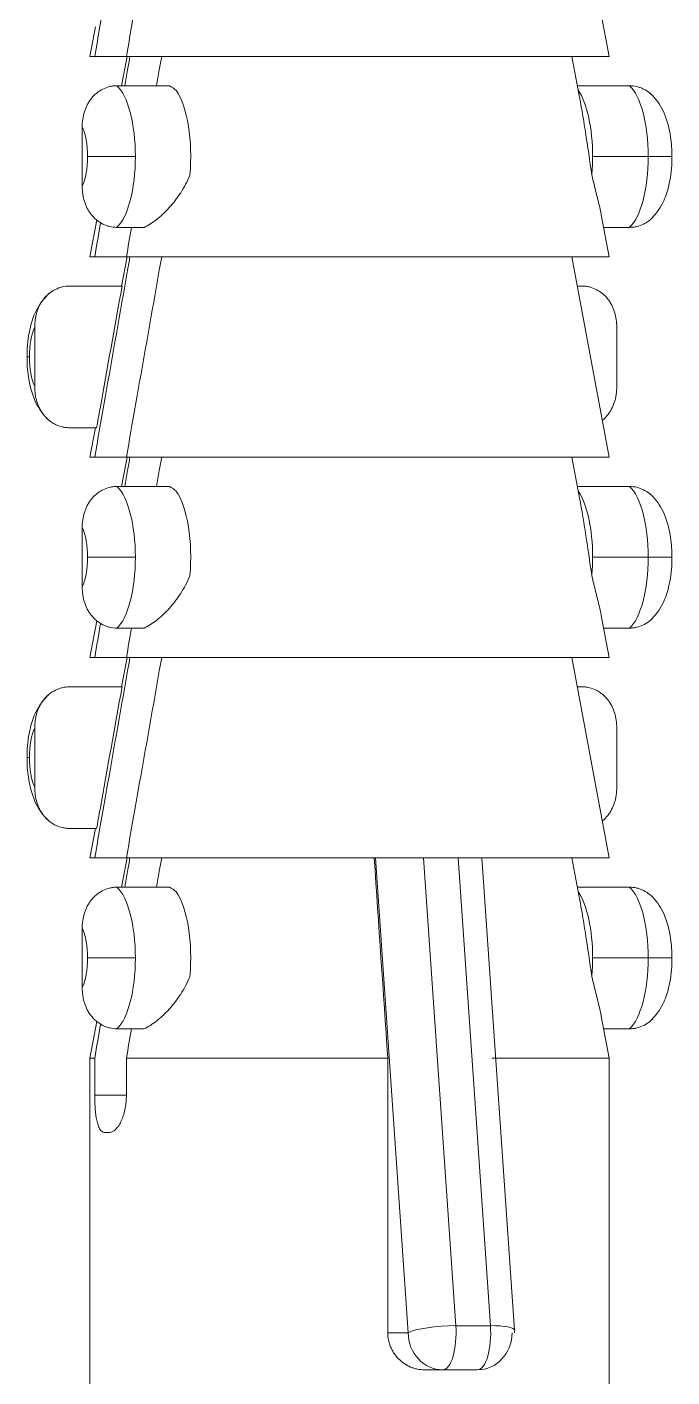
# Model space of a CAD drawing. Header units: millimetres. Extents: x 2433 to 4809, y -10272 to -6912.
# Drawn here: x 3373.3 to 3382, y -7175.94 to -7157.75 of the extents above; entities that cross this region are included whole.
import ezdxf

# ---------------------------------------------------------------- set-up
doc = ezdxf.new("R2010")
doc.units = ezdxf.units.MM

msp = doc.modelspace()

# ---------------------------------------------------------------- linework, layer by layer
at = {"linetype": 'Continuous', "lineweight": 18, "extrusion": (-1.22465e-16, -1, 0)}
for p, q in [((3381.147, -7158.142), (3380.647, -7155.442)), ((3374.22, -7157.746), (3374.147, -7158.142)), ((3374.211, -7158.142), (3374.147, -7158.142)), ((3374.211, -7158.142), (3374.638, -7158.142)), ((3374.647, -7158.142), (3374.574, -7158.538)), ((3381.147, -7158.142), (3374.638, -7158.142)), ((3380.753, -7158.717), (3380.647, -7158.142)), ((3374.51, -7158.538), (3375.221, -7158.538)), ((3381.425, -7158.538), (3380.72, -7158.538)), ((3374.042, -7159.892), (3374.042, -7159.092)), ((3381.147, -7160.842), (3381.042, -7160.276)), ((3374.239, -7160.347), (3374.147, -7160.842)), ((3374.51, -7160.446), (3374.877, -7160.446)), ((3381.425, -7160.446), (3381.074, -7160.446)), ((3374.211, -7160.842), (3374.147, -7160.842)), ((3374.211, -7160.842), (3374.638, -7160.842)), ((3374.647, -7160.842), (3374.574, -7161.238)), ((3381.147, -7160.842), (3374.638, -7160.842)), ((3381.147, -7163.542), (3380.647, -7160.842)), ((3373.869, -7161.238), (3374.58, -7161.238)), ((3380.784, -7161.238), (3380.72, -7161.238)), ((3373.402, -7161.792), (3373.402, -7162.592)), ((3381.251, -7161.792), (3381.251, -7162.592)), ((3373.869, -7163.146), (3374.237, -7163.146)), ((3374.22, -7163.146), (3374.147, -7163.542)), ((3374.211, -7163.542), (3374.147, -7163.542)), ((3374.211, -7163.542), (3374.638, -7163.542)), ((3374.647, -7163.542), (3374.574, -7163.938)), ((3381.147, -7163.542), (3374.638, -7163.542)), ((3380.753, -7164.117), (3380.647, -7163.542)), ((3374.51, -7163.938), (3375.221, -7163.938)), ((3381.425, -7163.938), (3380.72, -7163.938)), ((3374.042, -7165.292), (3374.042, -7164.492)), ((3374.239, -7165.747), (3374.147, -7166.242)), ((3381.147, -7166.242), (3381.042, -7165.676)), ((3374.51, -7165.846), (3374.877, -7165.846)), ((3381.425, -7165.846), (3381.074, -7165.846)), ((3374.211, -7166.242), (3374.147, -7166.242)), ((3374.211, -7166.242), (3374.638, -7166.242)), ((3374.647, -7166.242), (3374.574, -7166.638)), ((3381.147, -7166.242), (3374.638, -7166.242)), ((3381.147, -7168.942), (3380.647, -7166.242)), ((3373.869, -7166.638), (3374.58, -7166.638)), ((3380.784, -7166.638), (3380.72, -7166.638)), ((3373.402, -7167.192), (3373.402, -7167.992)), ((3381.251, -7167.192), (3381.251, -7167.992)), ((3373.869, -7168.546), (3374.237, -7168.546)), ((3374.22, -7168.546), (3374.147, -7168.942)), ((3374.211, -7168.942), (3374.147, -7168.942)), ((3374.211, -7168.942), (3374.638, -7168.942)), ((3374.647, -7168.942), (3374.574, -7169.338)), ((3381.147, -7168.942), (3374.638, -7168.942)), ((3379.872, -7175.308), (3379.433, -7168.942)), ((3380.753, -7169.517), (3380.647, -7168.942)), ((3374.51, -7169.338), (3375.221, -7169.338)), ((3381.425, -7169.338), (3380.72, -7169.338)), ((3374.042, -7170.692), (3374.042, -7169.892)), ((3374.239, -7171.147), (3374.147, -7171.642)), ((3374.51, -7171.246), (3374.877, -7171.246)), ((3381.147, -7171.642), (3381.042, -7171.076)), ((3381.425, -7171.246), (3381.074, -7171.246)), ((3374.211, -7171.642), (3374.147, -7171.642)), ((3374.147, -7171.642), (3374.147, -7177.642)), ((3374.211, -7171.642), (3374.211, -7172.142)), ((3374.638, -7171.642), (3378.163, -7171.642)), ((3374.638, -7171.642), (3374.638, -7172.142)), ((3378.163, -7175.342), (3378.163, -7171.642)), ((3379.565, -7171.642), (3381.147, -7171.642)), ((3381.147, -7177.642), (3381.147, -7171.642)), ((3374.413, -7172.642), (3374.342, -7172.642)), ((3378.906, -7175.842), (3378.656, -7175.842)), ((3378.906, -7175.842), (3379.373, -7175.842))]:
    msp.add_line(p, q, dxfattribs=at)
at = {"linetype": 'Continuous', "lineweight": 13, "extrusion": (-1.22465e-16, -1, 0)}
for p, q in [((3374.759, -7159.492), (3374.114, -7159.492)), ((3381.674, -7159.492), (3380.926, -7159.492)), ((3381.674, -7159.492), (3381.996, -7159.492)), ((3373.298, -7162.192), (3373.33, -7162.192)), ((3374.759, -7164.892), (3374.114, -7164.892)), ((3381.674, -7164.892), (3380.926, -7164.892)), ((3381.674, -7164.892), (3381.996, -7164.892)), ((3373.298, -7167.592), (3373.33, -7167.592)), ((3378.439, -7175.342), (3377.997, -7168.942)), ((3378.645, -7168.942), (3379.081, -7175.247)), ((3379.548, -7175.247), (3379.113, -7168.942)), ((3374.759, -7170.292), (3374.114, -7170.292)), ((3381.674, -7170.292), (3380.926, -7170.292)), ((3381.674, -7170.292), (3381.996, -7170.292)), ((3374.211, -7172.142), (3374.638, -7172.142)), ((3379.081, -7175.247), (3379.548, -7175.247)), ((3378.163, -7175.342), (3378.439, -7175.342))]:
    msp.add_line(p, q, dxfattribs=at)
at = {"linetype": 'Continuous', "lineweight": 18}
msp.add_arc((3379.373, -7175.342), 0.5, 0, 3.95, dxfattribs=at)
at = {"linetype": 'Continuous', "lineweight": 13}
for centre, major_axis, ratio, start_param, end_param in [((3374.403, -7159.492), (0, 1), 0.355976, 4.712389, 5.978493), ((3381.318, -7159.492), (0, -1), 0.355976, 1.570796, 2.8369), ((3373.936, -7159.492), (0, -0.5), 0.355976, 1.570796, 2.498092), ((3373.936, -7159.492), (0, -0.5), 0.355976, 0.643501, 1.570796), ((3374.403, -7159.492), (0, 1), 0.355976, 3.446285, 4.712389), ((3381.318, -7159.492), (0, -1), 0.355976, 0.304693, 1.570796), ((3373.508, -7162.192), (0, -0.5), 0.355976, 3.785094, 4.712389), ((3373.508, -7162.192), (0, -0.5), 0.355976, 4.712389, 5.639684), ((3374.403, -7164.892), (0, 1), 0.355976, 4.712389, 5.978493), ((3381.318, -7164.892), (0, -1), 0.355976, 1.570796, 2.8369), ((3373.936, -7164.892), (0, -0.5), 0.355976, 1.570796, 2.498092), ((3373.936, -7164.892), (0, -0.5), 0.355976, 0.643501, 1.570796), ((3374.403, -7164.892), (0, 1), 0.355976, 3.446285, 4.712389), ((3381.318, -7164.892), (0, -1), 0.355976, 0.304693, 1.570796), ((3373.508, -7167.592), (0, -0.5), 0.355976, 3.785094, 4.712389), ((3373.508, -7167.592), (0, -0.5), 0.355976, 4.712389, 5.639684), ((3374.403, -7170.292), (0, 1), 0.355976, 4.712389, 5.978493), ((3381.318, -7170.292), (0, -1), 0.355976, 1.570796, 2.8369), ((3373.936, -7170.292), (0, -0.5), 0.355976, 1.570796, 2.498092), ((3373.936, -7170.292), (0, -0.5), 0.355976, 0.643501, 1.570796), ((3374.403, -7170.292), (0, 1), 0.355976, 3.446285, 4.712389), ((3381.318, -7170.292), (0, -1), 0.355976, 0.304693, 1.570796), ((3378.906, -7175.342), (0.499, 0.034), 0.177949, 1.200653, 2.771449), ((3378.906, -7175.342), (0, 0.5), 0.355976, 3.141593, 4.903982), ((3379.373, -7175.342), (0, -0.5), 0.355976, 0, 1.762389), ((3379.373, -7175.342), (0.499, 0.034), 0.177949, 0.000027, 1.200653), ((3378.906, -7175.342), (0, -0.5), 0.934495, 4.712389, 6.283185)]:
    msp.add_ellipse(centre, major_axis=major_axis, ratio=ratio, start_param=start_param, end_param=end_param, dxfattribs=at)
at = {"linetype": 'Continuous', "lineweight": 18}
for centre, major_axis, ratio, start_param, end_param in [((3375.15, -7159.492), (0, 1), 0.355976, 4.457766, 5.814651), ((3380.57, -7159.492), (0, 1), 0.355976, 4.712389, 5.814651), ((3380.57, -7159.492), (0, 1), 0.355976, 4.457766, 4.712389), ((3375.15, -7164.892), (0, 1), 0.355976, 4.457766, 5.814651), ((3380.57, -7164.892), (0, 1), 0.355976, 4.712389, 5.814651), ((3380.57, -7164.892), (0, 1), 0.355976, 4.457766, 4.712389), ((3375.15, -7170.292), (0, 1), 0.355976, 4.457766, 5.814651), ((3380.57, -7170.292), (0, 1), 0.355976, 4.712389, 5.814651), ((3380.57, -7170.292), (0, 1), 0.355976, 4.457766, 4.712389), ((3379.373, -7175.342), (0, -0.5), 0.934495, 0, 1.570796)]:
    msp.add_ellipse(centre, major_axis=major_axis, ratio=ratio, start_param=start_param, end_param=end_param, dxfattribs=at)
for points, knots in [([(3374.686, -7155.442), (3374.676, -7155.503), (3374.665, -7155.564), (3374.553, -7156.196), (3374.453, -7156.768), (3374.305, -7157.607), (3374.258, -7157.875), (3374.211, -7158.142)], [0, 0, 0, 0, 0.067447, 0.067447, 0.702741, 0.702741, 1, 1, 1, 1]), ([(3375.114, -7155.442), (3375.103, -7155.503), (3375.092, -7155.564), (3374.981, -7156.196), (3374.88, -7156.768), (3374.732, -7157.607), (3374.685, -7157.875), (3374.638, -7158.142)], [0, 0, 0, 0, 0.067447, 0.067447, 0.702741, 0.702741, 1, 1, 1, 1]), ([(3374.686, -7158.142), (3374.676, -7158.203), (3374.665, -7158.264), (3374.642, -7158.396), (3374.629, -7158.467), (3374.617, -7158.538)], [0, 0, 0, 0, 0.459752, 0.459752, 1, 1, 1, 1]), ([(3375.114, -7158.142), (3375.103, -7158.203), (3375.092, -7158.264), (3375.069, -7158.396), (3375.056, -7158.467), (3375.044, -7158.538)], [0, 0, 0, 0, 0.459752, 0.459752, 1, 1, 1, 1]), ([(3374.042, -7159.092), (3374.042, -7159.023), (3374.051, -7158.954), (3374.077, -7158.872), (3374.083, -7158.856), (3374.096, -7158.824), (3374.11, -7158.793), (3374.127, -7158.764), (3374.141, -7158.742), (3374.146, -7158.735), (3374.156, -7158.722), (3374.161, -7158.715), (3374.188, -7158.682), (3374.212, -7158.658), (3374.25, -7158.627), (3374.264, -7158.617), (3374.285, -7158.603), (3374.292, -7158.599), (3374.306, -7158.591), (3374.313, -7158.587), (3374.35, -7158.569), (3374.381, -7158.558), (3374.428, -7158.546), (3374.444, -7158.543), (3374.477, -7158.539), (3374.493, -7158.538), (3374.51, -7158.538)], [0, 0, 0, 0, 0.25, 0.25, 0.3125, 0.3125, 0.375, 0.4375, 0.4375, 0.46875, 0.46875, 0.5, 0.5, 0.625, 0.625, 0.6875, 0.6875, 0.71875, 0.71875, 0.75, 0.75, 0.875, 0.875, 0.9375, 0.9375, 1, 1, 1, 1]), ([(3381.425, -7158.538), (3381.458, -7158.538), (3381.49, -7158.542), (3381.537, -7158.553), (3381.553, -7158.558), (3381.584, -7158.569), (3381.599, -7158.576), (3381.643, -7158.598), (3381.67, -7158.615), (3381.699, -7158.639), (3381.702, -7158.641), (3381.705, -7158.644)], [0, 0, 0, 0, 0.321117, 0.321117, 0.481676, 0.481676, 0.642235, 0.642235, 0.963352, 0.963352, 1, 1, 1, 1]), ([(3381.996, -7159.492), (3381.996, -7159.401), (3381.981, -7159.195), (3381.91, -7158.914), (3381.794, -7158.726), (3381.711, -7158.648), (3381.696, -7158.635)], [0, 0, 0, 0, 0.265683, 0.628412, 0.938194, 1, 1, 1, 1]), ([(3380.753, -7158.714), (3380.763, -7158.769), (3380.773, -7158.824), (3380.799, -7158.974), (3380.814, -7159.069), (3380.86, -7159.355), (3380.888, -7159.549), (3380.915, -7159.744)], [0, 0, 0, 0, 0.164651, 0.164651, 0.4431, 0.4431, 1, 1, 1, 1]), ([(3381.696, -7160.35), (3381.77, -7160.279), (3381.876, -7160.139), (3381.964, -7159.876), (3381.993, -7159.656), (3381.996, -7159.518), (3381.996, -7159.492)], [0, 0, 0, 0, 0.327084, 0.583022, 0.924325, 1, 1, 1, 1]), ([(3375.495, -7159.744), (3375.477, -7159.786), (3375.458, -7159.827), (3375.416, -7159.905), (3375.394, -7159.943), (3375.358, -7159.998), (3375.346, -7160.015), (3375.321, -7160.051), (3375.309, -7160.068), (3375.27, -7160.119), (3375.243, -7160.15), (3375.189, -7160.211), (3375.161, -7160.239), (3375.119, -7160.278), (3375.105, -7160.291), (3375.076, -7160.316), (3375.061, -7160.328), (3375.019, -7160.362), (3374.99, -7160.382), (3374.933, -7160.418), (3374.905, -7160.433), (3374.877, -7160.446)], [0, 0, 0, 0, 0.125, 0.125, 0.25, 0.25, 0.3125, 0.3125, 0.375, 0.375, 0.5, 0.5, 0.625, 0.625, 0.6875, 0.6875, 0.75, 0.75, 0.875, 0.875, 1, 1, 1, 1]), ([(3380.915, -7159.744), (3380.925, -7159.786), (3380.935, -7159.827), (3380.954, -7159.905), (3380.963, -7159.943), (3380.977, -7159.998), (3380.982, -7160.015), (3380.99, -7160.051), (3380.995, -7160.068), (3381.007, -7160.119), (3381.015, -7160.15), (3381.029, -7160.211), (3381.035, -7160.239), (3381.041, -7160.271), (3381.042, -7160.277), (3381.043, -7160.282)], [0, 0, 0, 0, 0.191612, 0.191612, 0.383225, 0.383225, 0.479031, 0.479031, 0.574837, 0.574837, 0.766449, 0.766449, 0.958061, 0.958061, 1, 1, 1, 1]), ([(3374.51, -7160.446), (3374.477, -7160.446), (3374.445, -7160.443), (3374.397, -7160.431), (3374.382, -7160.427), (3374.351, -7160.415), (3374.336, -7160.409), (3374.292, -7160.387), (3374.264, -7160.369), (3374.232, -7160.343), (3374.225, -7160.338), (3374.213, -7160.326), (3374.195, -7160.309), (3374.167, -7160.278), (3374.147, -7160.251), (3374.128, -7160.222), (3374.119, -7160.207), (3374.095, -7160.162), (3374.082, -7160.13), (3374.067, -7160.081), (3374.062, -7160.064), (3374.055, -7160.03), (3374.052, -7160.013), (3374.045, -7159.962), (3374.042, -7159.927), (3374.042, -7159.892)], [0, 0, 0, 0, 0.125, 0.125, 0.1875, 0.1875, 0.25, 0.25, 0.375, 0.375, 0.40625, 0.40625, 0.4375, 0.5, 0.5625, 0.5625, 0.625, 0.625, 0.75, 0.75, 0.8125, 0.8125, 0.875, 0.875, 1, 1, 1, 1]), ([(3381.736, -7160.312), (3381.723, -7160.325), (3381.711, -7160.337), (3381.684, -7160.358), (3381.671, -7160.368), (3381.65, -7160.381), (3381.643, -7160.386), (3381.628, -7160.394), (3381.621, -7160.398), (3381.584, -7160.416), (3381.554, -7160.427), (3381.506, -7160.439), (3381.49, -7160.442), (3381.458, -7160.445), (3381.441, -7160.446), (3381.425, -7160.446)], [0, 0, 0, 0, 0.148816, 0.148816, 0.29068, 0.29068, 0.361612, 0.361612, 0.432544, 0.432544, 0.716272, 0.716272, 0.858136, 0.858136, 1, 1, 1, 1]), ([(3374.686, -7160.842), (3374.676, -7160.903), (3374.665, -7160.964), (3374.553, -7161.596), (3374.453, -7162.168), (3374.305, -7163.007), (3374.258, -7163.275), (3374.211, -7163.542)], [0, 0, 0, 0, 0.067447, 0.067447, 0.702741, 0.702741, 1, 1, 1, 1]), ([(3375.114, -7160.842), (3375.103, -7160.903), (3375.092, -7160.964), (3374.981, -7161.596), (3374.88, -7162.168), (3374.732, -7163.007), (3374.685, -7163.275), (3374.638, -7163.542)], [0, 0, 0, 0, 0.067447, 0.067447, 0.702741, 0.702741, 1, 1, 1, 1]), ([(3373.869, -7161.238), (3373.836, -7161.238), (3373.804, -7161.242), (3373.757, -7161.253), (3373.741, -7161.258), (3373.71, -7161.269), (3373.695, -7161.276), (3373.651, -7161.298), (3373.623, -7161.315), (3373.591, -7161.342), (3373.584, -7161.347), (3373.572, -7161.358), (3373.554, -7161.376), (3373.526, -7161.407), (3373.506, -7161.434), (3373.487, -7161.463), (3373.478, -7161.477), (3373.455, -7161.523), (3373.442, -7161.554), (3373.426, -7161.604), (3373.422, -7161.621), (3373.414, -7161.655), (3373.411, -7161.672), (3373.404, -7161.723), (3373.402, -7161.758), (3373.402, -7161.792)], [0, 0, 0, 0, 0.125, 0.125, 0.1875, 0.1875, 0.25, 0.25, 0.375, 0.375, 0.40625, 0.40625, 0.4375, 0.5, 0.5625, 0.5625, 0.625, 0.625, 0.75, 0.75, 0.8125, 0.8125, 0.875, 0.875, 1, 1, 1, 1]), ([(3374.58, -7161.238), (3374.481, -7161.789), (3374.381, -7162.341), (3374.267, -7162.977), (3374.252, -7163.061), (3374.237, -7163.146)], [0, 0, 0, 0, 0.866606, 0.866606, 1, 1, 1, 1]), ([(3381.251, -7161.792), (3381.251, -7161.723), (3381.243, -7161.654), (3381.217, -7161.572), (3381.211, -7161.556), (3381.198, -7161.524), (3381.183, -7161.493), (3381.166, -7161.464), (3381.152, -7161.442), (3381.148, -7161.435), (3381.138, -7161.422), (3381.132, -7161.415), (3381.106, -7161.382), (3381.082, -7161.358), (3381.044, -7161.327), (3381.03, -7161.317), (3381.009, -7161.303), (3381.002, -7161.299), (3380.988, -7161.291), (3380.98, -7161.287), (3380.944, -7161.269), (3380.913, -7161.258), (3380.866, -7161.246), (3380.849, -7161.243), (3380.817, -7161.239), (3380.801, -7161.238), (3380.784, -7161.238)], [0, 0, 0, 0, 0.25, 0.25, 0.3125, 0.3125, 0.375, 0.4375, 0.4375, 0.46875, 0.46875, 0.5, 0.5, 0.625, 0.625, 0.6875, 0.6875, 0.71875, 0.71875, 0.75, 0.75, 0.875, 0.875, 0.9375, 0.9375, 1, 1, 1, 1]), ([(3373.598, -7161.335), (3373.524, -7161.406), (3373.417, -7161.546), (3373.33, -7161.809), (3373.3, -7162.029), (3373.298, -7162.167), (3373.298, -7162.192)], [0, 0, 0, 0, 0.327084, 0.583022, 0.924325, 1, 1, 1, 1]), ([(3373.298, -7162.192), (3373.297, -7162.283), (3373.313, -7162.49), (3373.384, -7162.771), (3373.5, -7162.959), (3373.583, -7163.037), (3373.598, -7163.05)], [0, 0, 0, 0, 0.265683, 0.628412, 0.938194, 1, 1, 1, 1]), ([(3373.402, -7162.592), (3373.402, -7162.662), (3373.41, -7162.73), (3373.436, -7162.813), (3373.442, -7162.829), (3373.455, -7162.861), (3373.47, -7162.892), (3373.487, -7162.921), (3373.501, -7162.943), (3373.505, -7162.95), (3373.515, -7162.963), (3373.521, -7162.97), (3373.547, -7163.003), (3373.571, -7163.027), (3373.609, -7163.058), (3373.623, -7163.068), (3373.644, -7163.081), (3373.651, -7163.086), (3373.665, -7163.094), (3373.673, -7163.098), (3373.709, -7163.116), (3373.74, -7163.127), (3373.787, -7163.139), (3373.804, -7163.142), (3373.836, -7163.145), (3373.852, -7163.146), (3373.869, -7163.146)], [0, 0, 0, 0, 0.25, 0.25, 0.3125, 0.3125, 0.375, 0.4375, 0.4375, 0.46875, 0.46875, 0.5, 0.5, 0.625, 0.625, 0.6875, 0.6875, 0.71875, 0.71875, 0.75, 0.75, 0.875, 0.875, 0.9375, 0.9375, 1, 1, 1, 1]), ([(3381.056, -7163.048), (3381.062, -7163.043), (3381.069, -7163.037), (3381.081, -7163.026), (3381.099, -7163.009), (3381.127, -7162.978), (3381.147, -7162.951), (3381.166, -7162.922), (3381.174, -7162.907), (3381.198, -7162.862), (3381.211, -7162.83), (3381.227, -7162.781), (3381.231, -7162.764), (3381.239, -7162.73), (3381.242, -7162.713), (3381.249, -7162.662), (3381.251, -7162.627), (3381.251, -7162.592)], [0, 0, 0, 0, 0.048883, 0.048883, 0.098942, 0.199059, 0.299177, 0.299177, 0.399294, 0.399294, 0.59953, 0.59953, 0.699647, 0.699647, 0.799765, 0.799765, 1, 1, 1, 1]), ([(3374.686, -7163.542), (3374.676, -7163.603), (3374.665, -7163.664), (3374.642, -7163.796), (3374.629, -7163.867), (3374.617, -7163.938)], [0, 0, 0, 0, 0.459752, 0.459752, 1, 1, 1, 1]), ([(3375.114, -7163.542), (3375.103, -7163.603), (3375.092, -7163.664), (3375.069, -7163.796), (3375.056, -7163.867), (3375.044, -7163.938)], [0, 0, 0, 0, 0.459752, 0.459752, 1, 1, 1, 1]), ([(3374.042, -7164.492), (3374.042, -7164.423), (3374.051, -7164.354), (3374.077, -7164.272), (3374.083, -7164.256), (3374.096, -7164.224), (3374.11, -7164.193), (3374.127, -7164.164), (3374.141, -7164.142), (3374.146, -7164.135), (3374.156, -7164.122), (3374.161, -7164.115), (3374.188, -7164.082), (3374.212, -7164.058), (3374.25, -7164.027), (3374.264, -7164.017), (3374.285, -7164.003), (3374.292, -7163.999), (3374.306, -7163.991), (3374.313, -7163.987), (3374.35, -7163.969), (3374.381, -7163.958), (3374.428, -7163.946), (3374.444, -7163.943), (3374.477, -7163.939), (3374.493, -7163.938), (3374.51, -7163.938)], [0, 0, 0, 0, 0.25, 0.25, 0.3125, 0.3125, 0.375, 0.4375, 0.4375, 0.46875, 0.46875, 0.5, 0.5, 0.625, 0.625, 0.6875, 0.6875, 0.71875, 0.71875, 0.75, 0.75, 0.875, 0.875, 0.9375, 0.9375, 1, 1, 1, 1]), ([(3381.425, -7163.938), (3381.458, -7163.938), (3381.49, -7163.942), (3381.537, -7163.953), (3381.553, -7163.958), (3381.584, -7163.969), (3381.599, -7163.976), (3381.643, -7163.998), (3381.67, -7164.015), (3381.699, -7164.039), (3381.702, -7164.041), (3381.705, -7164.044)], [0, 0, 0, 0, 0.321117, 0.321117, 0.481676, 0.481676, 0.642235, 0.642235, 0.963352, 0.963352, 1, 1, 1, 1]), ([(3380.753, -7164.114), (3380.763, -7164.169), (3380.773, -7164.224), (3380.799, -7164.374), (3380.814, -7164.469), (3380.86, -7164.755), (3380.888, -7164.949), (3380.915, -7165.144)], [0, 0, 0, 0, 0.164651, 0.164651, 0.4431, 0.4431, 1, 1, 1, 1]), ([(3381.996, -7164.892), (3381.996, -7164.801), (3381.981, -7164.595), (3381.91, -7164.314), (3381.794, -7164.126), (3381.711, -7164.048), (3381.696, -7164.035)], [0, 0, 0, 0, 0.265683, 0.628412, 0.938194, 1, 1, 1, 1]), ([(3381.696, -7165.75), (3381.77, -7165.679), (3381.876, -7165.539), (3381.964, -7165.276), (3381.993, -7165.056), (3381.996, -7164.918), (3381.996, -7164.892)], [0, 0, 0, 0, 0.327084, 0.583022, 0.924325, 1, 1, 1, 1]), ([(3375.495, -7165.144), (3375.477, -7165.186), (3375.458, -7165.227), (3375.416, -7165.305), (3375.394, -7165.343), (3375.358, -7165.398), (3375.346, -7165.415), (3375.321, -7165.451), (3375.309, -7165.468), (3375.27, -7165.519), (3375.243, -7165.55), (3375.189, -7165.611), (3375.161, -7165.639), (3375.119, -7165.678), (3375.105, -7165.691), (3375.076, -7165.716), (3375.061, -7165.728), (3375.019, -7165.762), (3374.99, -7165.782), (3374.933, -7165.818), (3374.905, -7165.833), (3374.877, -7165.846)], [0, 0, 0, 0, 0.125, 0.125, 0.25, 0.25, 0.3125, 0.3125, 0.375, 0.375, 0.5, 0.5, 0.625, 0.625, 0.6875, 0.6875, 0.75, 0.75, 0.875, 0.875, 1, 1, 1, 1]), ([(3380.915, -7165.144), (3380.925, -7165.186), (3380.935, -7165.227), (3380.954, -7165.305), (3380.963, -7165.343), (3380.977, -7165.398), (3380.982, -7165.415), (3380.99, -7165.451), (3380.995, -7165.468), (3381.007, -7165.519), (3381.015, -7165.55), (3381.029, -7165.611), (3381.035, -7165.639), (3381.041, -7165.671), (3381.042, -7165.677), (3381.043, -7165.682)], [0, 0, 0, 0, 0.191612, 0.191612, 0.383225, 0.383225, 0.479031, 0.479031, 0.574837, 0.574837, 0.766449, 0.766449, 0.958061, 0.958061, 1, 1, 1, 1]), ([(3374.51, -7165.846), (3374.477, -7165.846), (3374.445, -7165.843), (3374.397, -7165.831), (3374.382, -7165.827), (3374.351, -7165.815), (3374.336, -7165.809), (3374.292, -7165.787), (3374.264, -7165.769), (3374.232, -7165.743), (3374.225, -7165.738), (3374.213, -7165.726), (3374.195, -7165.709), (3374.167, -7165.678), (3374.147, -7165.651), (3374.128, -7165.622), (3374.119, -7165.607), (3374.095, -7165.562), (3374.082, -7165.53), (3374.067, -7165.481), (3374.062, -7165.464), (3374.055, -7165.43), (3374.052, -7165.413), (3374.045, -7165.362), (3374.042, -7165.327), (3374.042, -7165.292)], [0, 0, 0, 0, 0.125, 0.125, 0.1875, 0.1875, 0.25, 0.25, 0.375, 0.375, 0.40625, 0.40625, 0.4375, 0.5, 0.5625, 0.5625, 0.625, 0.625, 0.75, 0.75, 0.8125, 0.8125, 0.875, 0.875, 1, 1, 1, 1]), ([(3381.736, -7165.712), (3381.723, -7165.725), (3381.711, -7165.737), (3381.684, -7165.758), (3381.671, -7165.768), (3381.65, -7165.781), (3381.643, -7165.786), (3381.628, -7165.794), (3381.621, -7165.798), (3381.584, -7165.816), (3381.554, -7165.827), (3381.506, -7165.839), (3381.49, -7165.842), (3381.458, -7165.845), (3381.441, -7165.846), (3381.425, -7165.846)], [0, 0, 0, 0, 0.148816, 0.148816, 0.29068, 0.29068, 0.361612, 0.361612, 0.432544, 0.432544, 0.716272, 0.716272, 0.858136, 0.858136, 1, 1, 1, 1]), ([(3374.686, -7166.242), (3374.676, -7166.303), (3374.665, -7166.364), (3374.553, -7166.996), (3374.453, -7167.568), (3374.305, -7168.407), (3374.258, -7168.675), (3374.211, -7168.942)], [0, 0, 0, 0, 0.067447, 0.067447, 0.702741, 0.702741, 1, 1, 1, 1]), ([(3375.114, -7166.242), (3375.103, -7166.303), (3375.092, -7166.364), (3374.981, -7166.996), (3374.88, -7167.568), (3374.732, -7168.407), (3374.685, -7168.675), (3374.638, -7168.942)], [0, 0, 0, 0, 0.067447, 0.067447, 0.702741, 0.702741, 1, 1, 1, 1]), ([(3373.869, -7166.638), (3373.836, -7166.638), (3373.804, -7166.642), (3373.757, -7166.653), (3373.741, -7166.658), (3373.71, -7166.669), (3373.695, -7166.676), (3373.651, -7166.698), (3373.623, -7166.715), (3373.591, -7166.742), (3373.584, -7166.747), (3373.572, -7166.758), (3373.554, -7166.776), (3373.526, -7166.807), (3373.506, -7166.834), (3373.487, -7166.863), (3373.478, -7166.877), (3373.455, -7166.923), (3373.442, -7166.954), (3373.426, -7167.004), (3373.422, -7167.021), (3373.414, -7167.055), (3373.411, -7167.072), (3373.404, -7167.123), (3373.402, -7167.158), (3373.402, -7167.192)], [0, 0, 0, 0, 0.125, 0.125, 0.1875, 0.1875, 0.25, 0.25, 0.375, 0.375, 0.40625, 0.40625, 0.4375, 0.5, 0.5625, 0.5625, 0.625, 0.625, 0.75, 0.75, 0.8125, 0.8125, 0.875, 0.875, 1, 1, 1, 1]), ([(3374.58, -7166.638), (3374.481, -7167.189), (3374.381, -7167.741), (3374.267, -7168.377), (3374.252, -7168.461), (3374.237, -7168.546)], [0, 0, 0, 0, 0.866606, 0.866606, 1, 1, 1, 1]), ([(3381.251, -7167.192), (3381.251, -7167.123), (3381.243, -7167.054), (3381.217, -7166.972), (3381.211, -7166.956), (3381.198, -7166.924), (3381.183, -7166.893), (3381.166, -7166.864), (3381.152, -7166.842), (3381.148, -7166.835), (3381.138, -7166.822), (3381.132, -7166.815), (3381.106, -7166.782), (3381.082, -7166.758), (3381.044, -7166.727), (3381.03, -7166.717), (3381.009, -7166.703), (3381.002, -7166.699), (3380.988, -7166.691), (3380.98, -7166.687), (3380.944, -7166.669), (3380.913, -7166.658), (3380.866, -7166.646), (3380.849, -7166.643), (3380.817, -7166.639), (3380.801, -7166.638), (3380.784, -7166.638)], [0, 0, 0, 0, 0.25, 0.25, 0.3125, 0.3125, 0.375, 0.4375, 0.4375, 0.46875, 0.46875, 0.5, 0.5, 0.625, 0.625, 0.6875, 0.6875, 0.71875, 0.71875, 0.75, 0.75, 0.875, 0.875, 0.9375, 0.9375, 1, 1, 1, 1]), ([(3373.598, -7166.735), (3373.524, -7166.806), (3373.417, -7166.946), (3373.33, -7167.209), (3373.3, -7167.429), (3373.298, -7167.567), (3373.298, -7167.592)], [0, 0, 0, 0, 0.327084, 0.583022, 0.924325, 1, 1, 1, 1]), ([(3373.298, -7167.592), (3373.297, -7167.683), (3373.313, -7167.89), (3373.384, -7168.171), (3373.5, -7168.359), (3373.583, -7168.437), (3373.598, -7168.45)], [0, 0, 0, 0, 0.265683, 0.628412, 0.938194, 1, 1, 1, 1]), ([(3373.402, -7167.992), (3373.402, -7168.062), (3373.41, -7168.13), (3373.436, -7168.213), (3373.442, -7168.229), (3373.455, -7168.261), (3373.47, -7168.292), (3373.487, -7168.321), (3373.501, -7168.343), (3373.505, -7168.35), (3373.515, -7168.363), (3373.521, -7168.37), (3373.547, -7168.403), (3373.571, -7168.427), (3373.609, -7168.458), (3373.623, -7168.468), (3373.644, -7168.481), (3373.651, -7168.486), (3373.665, -7168.494), (3373.673, -7168.498), (3373.709, -7168.516), (3373.74, -7168.527), (3373.787, -7168.539), (3373.804, -7168.542), (3373.836, -7168.545), (3373.852, -7168.546), (3373.869, -7168.546)], [0, 0, 0, 0, 0.25, 0.25, 0.3125, 0.3125, 0.375, 0.4375, 0.4375, 0.46875, 0.46875, 0.5, 0.5, 0.625, 0.625, 0.6875, 0.6875, 0.71875, 0.71875, 0.75, 0.75, 0.875, 0.875, 0.9375, 0.9375, 1, 1, 1, 1]), ([(3381.056, -7168.448), (3381.062, -7168.443), (3381.069, -7168.437), (3381.081, -7168.426), (3381.099, -7168.409), (3381.127, -7168.378), (3381.147, -7168.351), (3381.166, -7168.322), (3381.174, -7168.307), (3381.198, -7168.262), (3381.211, -7168.23), (3381.227, -7168.181), (3381.231, -7168.164), (3381.239, -7168.13), (3381.242, -7168.113), (3381.249, -7168.062), (3381.251, -7168.027), (3381.251, -7167.992)], [0, 0, 0, 0, 0.048883, 0.048883, 0.098942, 0.199059, 0.299177, 0.299177, 0.399294, 0.399294, 0.59953, 0.59953, 0.699647, 0.699647, 0.799765, 0.799765, 1, 1, 1, 1]), ([(3374.686, -7168.942), (3374.676, -7169.003), (3374.665, -7169.064), (3374.642, -7169.196), (3374.629, -7169.267), (3374.617, -7169.338)], [0, 0, 0, 0, 0.459752, 0.459752, 1, 1, 1, 1]), ([(3375.114, -7168.942), (3375.103, -7169.003), (3375.092, -7169.064), (3375.069, -7169.196), (3375.056, -7169.267), (3375.044, -7169.338)], [0, 0, 0, 0, 0.459752, 0.459752, 1, 1, 1, 1]), ([(3374.042, -7169.892), (3374.042, -7169.823), (3374.051, -7169.754), (3374.077, -7169.672), (3374.083, -7169.656), (3374.096, -7169.624), (3374.11, -7169.593), (3374.127, -7169.564), (3374.141, -7169.542), (3374.146, -7169.535), (3374.156, -7169.522), (3374.161, -7169.515), (3374.188, -7169.482), (3374.212, -7169.458), (3374.25, -7169.427), (3374.264, -7169.417), (3374.285, -7169.403), (3374.292, -7169.399), (3374.306, -7169.391), (3374.313, -7169.387), (3374.35, -7169.369), (3374.381, -7169.358), (3374.428, -7169.346), (3374.444, -7169.343), (3374.477, -7169.339), (3374.493, -7169.338), (3374.51, -7169.338)], [0, 0, 0, 0, 0.25, 0.25, 0.3125, 0.3125, 0.375, 0.4375, 0.4375, 0.46875, 0.46875, 0.5, 0.5, 0.625, 0.625, 0.6875, 0.6875, 0.71875, 0.71875, 0.75, 0.75, 0.875, 0.875, 0.9375, 0.9375, 1, 1, 1, 1]), ([(3381.425, -7169.338), (3381.458, -7169.338), (3381.49, -7169.342), (3381.537, -7169.353), (3381.553, -7169.358), (3381.584, -7169.369), (3381.599, -7169.376), (3381.643, -7169.398), (3381.67, -7169.415), (3381.699, -7169.439), (3381.702, -7169.441), (3381.705, -7169.444)], [0, 0, 0, 0, 0.321117, 0.321117, 0.481676, 0.481676, 0.642235, 0.642235, 0.963352, 0.963352, 1, 1, 1, 1]), ([(3380.753, -7169.514), (3380.763, -7169.569), (3380.773, -7169.624), (3380.799, -7169.774), (3380.814, -7169.869), (3380.86, -7170.155), (3380.888, -7170.349), (3380.915, -7170.544)], [0, 0, 0, 0, 0.164651, 0.164651, 0.4431, 0.4431, 1, 1, 1, 1]), ([(3381.996, -7170.292), (3381.996, -7170.201), (3381.981, -7169.995), (3381.91, -7169.714), (3381.794, -7169.526), (3381.711, -7169.448), (3381.696, -7169.435)], [0, 0, 0, 0, 0.265683, 0.628412, 0.938194, 1, 1, 1, 1]), ([(3381.696, -7171.15), (3381.77, -7171.079), (3381.876, -7170.939), (3381.964, -7170.676), (3381.993, -7170.456), (3381.996, -7170.318), (3381.996, -7170.292)], [0, 0, 0, 0, 0.327084, 0.583022, 0.924325, 1, 1, 1, 1]), ([(3374.51, -7171.246), (3374.477, -7171.246), (3374.445, -7171.243), (3374.397, -7171.231), (3374.382, -7171.227), (3374.351, -7171.215), (3374.336, -7171.209), (3374.292, -7171.187), (3374.264, -7171.169), (3374.232, -7171.143), (3374.225, -7171.138), (3374.213, -7171.126), (3374.195, -7171.109), (3374.167, -7171.078), (3374.147, -7171.051), (3374.128, -7171.022), (3374.119, -7171.007), (3374.095, -7170.962), (3374.082, -7170.93), (3374.067, -7170.881), (3374.062, -7170.864), (3374.055, -7170.83), (3374.052, -7170.813), (3374.045, -7170.762), (3374.042, -7170.727), (3374.042, -7170.692)], [0, 0, 0, 0, 0.125, 0.125, 0.1875, 0.1875, 0.25, 0.25, 0.375, 0.375, 0.40625, 0.40625, 0.4375, 0.5, 0.5625, 0.5625, 0.625, 0.625, 0.75, 0.75, 0.8125, 0.8125, 0.875, 0.875, 1, 1, 1, 1]), ([(3375.495, -7170.544), (3375.477, -7170.586), (3375.458, -7170.627), (3375.416, -7170.705), (3375.394, -7170.743), (3375.358, -7170.798), (3375.346, -7170.815), (3375.321, -7170.851), (3375.309, -7170.868), (3375.27, -7170.919), (3375.243, -7170.95), (3375.189, -7171.011), (3375.161, -7171.039), (3375.119, -7171.078), (3375.105, -7171.091), (3375.076, -7171.116), (3375.061, -7171.128), (3375.019, -7171.162), (3374.99, -7171.182), (3374.933, -7171.218), (3374.905, -7171.233), (3374.877, -7171.246)], [0, 0, 0, 0, 0.125, 0.125, 0.25, 0.25, 0.3125, 0.3125, 0.375, 0.375, 0.5, 0.5, 0.625, 0.625, 0.6875, 0.6875, 0.75, 0.75, 0.875, 0.875, 1, 1, 1, 1]), ([(3380.915, -7170.544), (3380.925, -7170.586), (3380.935, -7170.627), (3380.954, -7170.705), (3380.963, -7170.743), (3380.977, -7170.798), (3380.982, -7170.815), (3380.99, -7170.851), (3380.995, -7170.868), (3381.007, -7170.919), (3381.015, -7170.95), (3381.029, -7171.011), (3381.035, -7171.039), (3381.041, -7171.071), (3381.042, -7171.077), (3381.043, -7171.082)], [0, 0, 0, 0, 0.191612, 0.191612, 0.383225, 0.383225, 0.479031, 0.479031, 0.574837, 0.574837, 0.766449, 0.766449, 0.958061, 0.958061, 1, 1, 1, 1]), ([(3381.736, -7171.112), (3381.723, -7171.125), (3381.711, -7171.137), (3381.684, -7171.158), (3381.671, -7171.168), (3381.65, -7171.181), (3381.643, -7171.186), (3381.628, -7171.194), (3381.621, -7171.198), (3381.584, -7171.216), (3381.554, -7171.227), (3381.506, -7171.239), (3381.49, -7171.242), (3381.458, -7171.245), (3381.441, -7171.246), (3381.425, -7171.246)], [0, 0, 0, 0, 0.148816, 0.148816, 0.29068, 0.29068, 0.361612, 0.361612, 0.432544, 0.432544, 0.716272, 0.716272, 0.858136, 0.858136, 1, 1, 1, 1]), ([(3374.211, -7172.142), (3374.211, -7172.175), (3374.212, -7172.208), (3374.213, -7172.256), (3374.214, -7172.272), (3374.216, -7172.303), (3374.217, -7172.319), (3374.221, -7172.364), (3374.224, -7172.393), (3374.23, -7172.434), (3374.232, -7172.447), (3374.237, -7172.472), (3374.24, -7172.484), (3374.248, -7172.519), (3374.254, -7172.54), (3374.262, -7172.562), (3374.264, -7172.567), (3374.268, -7172.575), (3374.273, -7172.587), (3374.283, -7172.605), (3374.292, -7172.616), (3374.301, -7172.625), (3374.306, -7172.629), (3374.321, -7172.639), (3374.331, -7172.642), (3374.342, -7172.642)], [0, 0, 0, 0, 0.125, 0.125, 0.1875, 0.1875, 0.25, 0.25, 0.375, 0.375, 0.4375, 0.4375, 0.5, 0.5, 0.625, 0.625, 0.65625, 0.65625, 0.6875, 0.75, 0.8125, 0.8125, 0.875, 0.875, 1, 1, 1, 1]), ([(3374.638, -7172.142), (3374.638, -7172.175), (3374.636, -7172.208), (3374.632, -7172.256), (3374.629, -7172.272), (3374.625, -7172.303), (3374.622, -7172.319), (3374.612, -7172.364), (3374.604, -7172.393), (3374.591, -7172.434), (3374.586, -7172.447), (3374.576, -7172.472), (3374.571, -7172.484), (3374.554, -7172.519), (3374.542, -7172.54), (3374.527, -7172.562), (3374.524, -7172.567), (3374.517, -7172.575), (3374.508, -7172.587), (3374.491, -7172.605), (3374.478, -7172.616), (3374.465, -7172.625), (3374.458, -7172.629), (3374.439, -7172.639), (3374.426, -7172.642), (3374.413, -7172.642)], [0, 0, 0, 0, 0.125, 0.125, 0.1875, 0.1875, 0.25, 0.25, 0.375, 0.375, 0.4375, 0.4375, 0.5, 0.5, 0.625, 0.625, 0.65625, 0.65625, 0.6875, 0.75, 0.8125, 0.8125, 0.875, 0.875, 1, 1, 1, 1]), ([(3378.656, -7175.842), (3378.624, -7175.842), (3378.593, -7175.839), (3378.546, -7175.83), (3378.531, -7175.826), (3378.5, -7175.816), (3378.485, -7175.811), (3378.441, -7175.792), (3378.413, -7175.777), (3378.372, -7175.749), (3378.359, -7175.74), (3378.334, -7175.719), (3378.322, -7175.708), (3378.288, -7175.673), (3378.267, -7175.648), (3378.239, -7175.608), (3378.231, -7175.593), (3378.215, -7175.565), (3378.201, -7175.535), (3378.19, -7175.504), (3378.18, -7175.473), (3378.176, -7175.457), (3378.166, -7175.408), (3378.163, -7175.376), (3378.163, -7175.342)], [0, 0, 0, 0, 0.125, 0.125, 0.1875, 0.1875, 0.25, 0.25, 0.375, 0.375, 0.4375, 0.4375, 0.5, 0.5, 0.625, 0.625, 0.6875, 0.6875, 0.75, 0.8125, 0.8125, 0.875, 0.875, 1, 1, 1, 1])]:
    msp.add_open_spline(points, degree=3, knots=knots, dxfattribs=at)
for points in [[(3375.221, -7158.538), (3375.252, -7158.555), (3375.282, -7158.575), (3375.311, -7158.6)], [(3374.292, -7160.378), (3374.265, -7160.533), (3374.238, -7160.688), (3374.211, -7160.842)], [(3374.708, -7160.446), (3374.685, -7160.578), (3374.661, -7160.71), (3374.638, -7160.842)], [(3375.221, -7163.938), (3375.252, -7163.955), (3375.282, -7163.975), (3375.311, -7164)], [(3374.292, -7165.778), (3374.265, -7165.933), (3374.238, -7166.088), (3374.211, -7166.242)], [(3374.708, -7165.846), (3374.685, -7165.978), (3374.661, -7166.11), (3374.638, -7166.242)], [(3378.163, -7171.642), (3378.102, -7170.742), (3378.041, -7169.842), (3377.98, -7168.942)], [(3375.221, -7169.338), (3375.252, -7169.355), (3375.282, -7169.375), (3375.311, -7169.4)], [(3374.292, -7171.178), (3374.265, -7171.333), (3374.238, -7171.488), (3374.211, -7171.642)], [(3374.708, -7171.246), (3374.685, -7171.378), (3374.661, -7171.51), (3374.638, -7171.642)]]:
    msp.add_open_spline(points, degree=3, dxfattribs=at)

doc.saveas('drawing.dxf')
